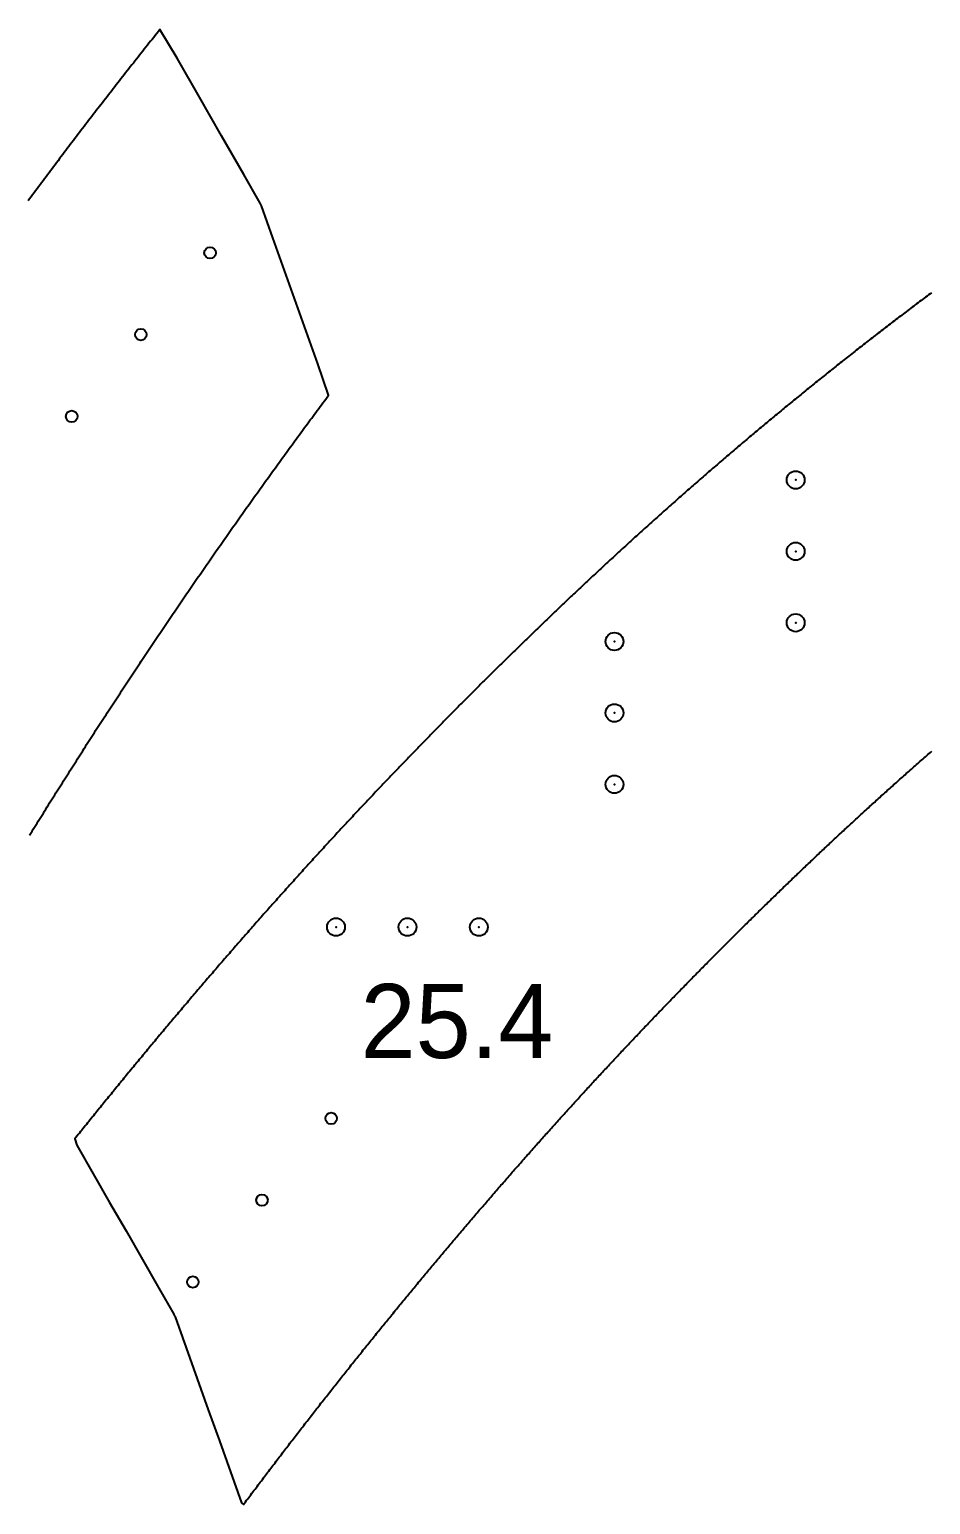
# Model space of a CAD drawing. Extents: x 44 to 491, y 65 to 774.
# Drawn here: x 142.5 to 192.9, y 75.4 to 158 of the extents above; entities that cross this region are included whole.
import ezdxf

# ---------------------------------------------------------------- set-up
doc = ezdxf.new("R2010")
doc.units = 0
doc.header["$PDMODE"] = 32
doc.header["$PDSIZE"] = 1
doc.layers.get('0').update_dxf_attribs({"linetype": 'CONTINUOUS'})
for name, color, linetype in [('ANNOTATION', 7, 'CONTINUOUS'), ('DRILLING', 3, 'CONTINUOUS'), ('ENGRAVE', 4, 'CONTINUOUS')]:
    doc.layers.add(name, color=color, linetype=linetype)
doc.styles.add('TW_CEN_MT', font='txt')

# ---------------------------------------------------------------- blocks, each defined once
blk = doc.blocks.new('*U253')
at = {"layer": 'ENGRAVE'}
blk.add_point((0, 0), dxfattribs=at)
blk = doc.blocks.new('*U254')
at = {"layer": 'ENGRAVE', "color": 0, "linetype": 'BYBLOCK'}
for p in [(0, 0), (4, 0), (8, 0)]:
    blk.add_blockref('*U253', p, dxfattribs=at)
blk = doc.blocks.new('*U255')
at = {"layer": 'ENGRAVE'}
blk.add_point((0, 0), dxfattribs=at)
blk = doc.blocks.new('*U256')
at = {"layer": 'ENGRAVE', "color": 0, "linetype": 'BYBLOCK'}
for p in [(0, 0), (4, 0), (8, 0)]:
    blk.add_blockref('*U255', p, dxfattribs=at)
blk = doc.blocks.new('*U257')
at = {"layer": 'ENGRAVE'}
blk.add_point((0, 0), dxfattribs=at)
blk = doc.blocks.new('*U258')
at = {"layer": 'ENGRAVE', "color": 0, "linetype": 'BYBLOCK'}
for p in [(0, 0), (4, 0), (8, 0)]:
    blk.add_blockref('*U257', p, dxfattribs=at)
blk = doc.blocks.new('*U306')
at = {"layer": 'ANNOTATION', "color": 7, "style": 'TW_CEN_MT'}
blk.add_text('25.4', height=4.1481, dxfattribs=at).set_placement((161.035, 100.394))

msp = doc.modelspace()

# ---------------------------------------------------------------- linework, layer by layer
for points in [[(142.499, 112.869, 0), (142.57, 112.982, 0), (142.64, 113.096, 0), (142.71, 113.209, 0), (142.781, 113.322, 0), (142.851, 113.436, 0), (142.921, 113.549, 0), (142.992, 113.662, 0), (143.062, 113.776, 0), (143.133, 113.889, 0), (143.203, 114.002, 0), (143.274, 114.115, 0), (143.345, 114.228, 0), (143.415, 114.342, 0), (143.486, 114.455, 0), (143.557, 114.568, 0), (143.628, 114.681, 0), (143.698, 114.794, 0), (143.769, 114.907, 0), (143.84, 115.02, 0), (143.911, 115.133, 0), (143.982, 115.245, 0), (144.053, 115.358, 0), (144.124, 115.471, 0), (144.196, 115.584, 0), (144.267, 115.697, 0), (144.338, 115.809, 0), (144.409, 115.922, 0), (144.481, 116.035, 0), (144.552, 116.147, 0), (144.623, 116.26, 0), (144.695, 116.373, 0), (144.766, 116.485, 0), (144.838, 116.598, 0), (144.909, 116.71, 0), (144.981, 116.823, 0), (145.053, 116.935, 0), (145.124, 117.048, 0), (145.196, 117.16, 0), (145.268, 117.272, 0), (145.34, 117.385, 0), (145.411, 117.497, 0), (145.483, 117.609, 0), (145.555, 117.722, 0), (145.627, 117.834, 0), (145.699, 117.946, 0), (145.771, 118.058, 0), (145.843, 118.17, 0), (145.915, 118.282, 0), (145.988, 118.394, 0), (146.06, 118.506, 0), (146.132, 118.618, 0), (146.204, 118.73, 0), (146.277, 118.842, 0), (146.349, 118.954, 0), (146.422, 119.066, 0), (146.494, 119.178, 0), (146.567, 119.29, 0), (146.639, 119.402, 0), (146.712, 119.514, 0), (146.784, 119.625, 0), (146.857, 119.737, 0), (146.93, 119.849, 0), (147.002, 119.96, 0), (147.075, 120.072, 0), (147.148, 120.184, 0), (147.221, 120.295, 0), (147.294, 120.407, 0), (147.367, 120.518, 0), (147.44, 120.63, 0), (147.513, 120.741, 0), (147.586, 120.853, 0), (147.659, 120.964, 0), (147.732, 121.075, 0), (147.806, 121.187, 0), (147.879, 121.298, 0), (147.952, 121.409, 0), (148.025, 121.52, 0), (148.099, 121.632, 0), (148.172, 121.743, 0), (148.246, 121.854, 0), (148.319, 121.965, 0), (148.393, 122.076, 0), (148.466, 122.187, 0), (148.54, 122.298, 0), (148.614, 122.409, 0), (148.687, 122.52, 0), (148.761, 122.631, 0), (148.835, 122.742, 0), (148.909, 122.853, 0), (148.983, 122.964, 0), (149.056, 123.075, 0), (149.13, 123.185, 0), (149.204, 123.296, 0), (149.278, 123.407, 0), (149.353, 123.517, 0), (149.427, 123.628, 0), (149.501, 123.739, 0), (149.575, 123.849, 0), (149.649, 123.96, 0), (149.724, 124.07, 0), (149.798, 124.181, 0), (149.872, 124.291, 0), (149.947, 124.402, 0), (150.021, 124.512, 0), (150.096, 124.623, 0), (150.17, 124.733, 0), (150.245, 124.843, 0), (150.319, 124.954, 0), (150.394, 125.064, 0), (150.469, 125.174, 0), (150.543, 125.284, 0), (150.618, 125.395, 0), (150.693, 125.505, 0), (150.768, 125.615, 0), (150.843, 125.725, 0), (150.918, 125.835, 0), (150.993, 125.945, 0), (151.068, 126.055, 0), (151.143, 126.165, 0), (151.218, 126.275, 0), (151.293, 126.385, 0), (151.368, 126.495, 0), (151.443, 126.604, 0), (151.519, 126.714, 0), (151.594, 126.824, 0), (151.669, 126.934, 0), (151.745, 127.043, 0), (151.82, 127.153, 0), (151.896, 127.263, 0), (151.971, 127.372, 0), (152.047, 127.482, 0), (152.122, 127.591, 0), (152.198, 127.701, 0), (152.274, 127.81, 0), (152.35, 127.92, 0), (152.425, 128.029, 0), (152.501, 128.139, 0), (152.577, 128.248, 0), (152.653, 128.357, 0), (152.729, 128.466, 0), (152.805, 128.576, 0), (152.881, 128.685, 0), (152.957, 128.794, 0), (153.033, 128.903, 0), (153.109, 129.012, 0), (153.185, 129.121, 0), (153.261, 129.231, 0), (153.338, 129.34, 0), (153.414, 129.449, 0), (153.49, 129.557, 0), (153.567, 129.666, 0), (153.643, 129.775, 0), (153.719, 129.884, 0), (153.796, 129.993, 0), (153.872, 130.102, 0), (153.949, 130.21, 0), (154.026, 130.319, 0), (154.102, 130.428, 0), (154.179, 130.536, 0), (154.256, 130.645, 0), (154.333, 130.754, 0), (154.409, 130.862, 0), (154.486, 130.971, 0), (154.563, 131.079, 0), (154.64, 131.187, 0), (154.717, 131.296, 0), (154.794, 131.404, 0), (154.871, 131.512, 0), (154.948, 131.621, 0), (155.025, 131.729, 0), (155.102, 131.837, 0), (155.18, 131.945, 0), (155.257, 132.053, 0), (155.334, 132.162, 0), (155.411, 132.27, 0), (155.489, 132.378, 0), (155.566, 132.486, 0), (155.644, 132.594, 0), (155.721, 132.701, 0), (155.799, 132.809, 0), (155.876, 132.917, 0), (155.954, 133.025, 0), (156.031, 133.133, 0), (156.109, 133.24, 0), (156.187, 133.348, 0), (156.265, 133.456, 0), (156.342, 133.563, 0), (156.42, 133.671, 0), (156.498, 133.778, 0), (156.576, 133.886, 0), (156.654, 133.993, 0), (156.732, 134.101, 0), (156.81, 134.208, 0), (156.888, 134.316, 0), (156.966, 134.423, 0), (157.044, 134.53, 0), (157.122, 134.637, 0), (157.201, 134.744, 0), (157.279, 134.852, 0), (157.357, 134.959, 0), (157.436, 135.066, 0), (157.514, 135.173, 0), (157.592, 135.28, 0), (157.671, 135.387, 0), (157.749, 135.494, 0), (157.828, 135.6, 0), (157.906, 135.707, 0), (157.985, 135.814, 0), (158.064, 135.921, 0), (158.142, 136.027, 0), (158.221, 136.134, 0), (158.3, 136.241, 0), (158.379, 136.347, 0), (158.457, 136.454, 0), (158.536, 136.56, 0), (158.615, 136.667, 0), (158.694, 136.773, 0), (158.773, 136.88, 0), (158.852, 136.986, 0), (158.931, 137.092, 0), (159.011, 137.199, 0), (159.09, 137.305, 0), (159.169, 137.411, 0), (159.248, 137.517, 0), (158.652, 139.273, 0), (157.811, 141.625, 0), (156.971, 143.978, 0), (156.13, 146.33, 0), (155.485, 148.133, 0), (155.469, 148.169, 0), (155.452, 148.205, 0), (155.436, 148.241, 0), (155.419, 148.276, 0), (154.495, 149.889, 0), (153.252, 152.056, 0), (152.009, 154.223, 0), (150.767, 156.39, 0), (149.804, 158.004, 0), (149.716, 157.894, 0), (149.628, 157.784, 0), (149.54, 157.674, 0), (149.453, 157.563, 0), (149.365, 157.453, 0), (149.277, 157.343, 0), (149.19, 157.232, 0), (149.102, 157.122, 0), (149.015, 157.012, 0), (148.927, 156.901, 0), (148.84, 156.791, 0), (148.752, 156.68, 0), (148.665, 156.57, 0), (148.578, 156.459, 0), (148.49, 156.348, 0), (148.403, 156.238, 0), (148.316, 156.127, 0), (148.229, 156.016, 0), (148.142, 155.905, 0), (148.055, 155.795, 0), (147.968, 155.684, 0), (147.881, 155.573, 0), (147.794, 155.462, 0), (147.707, 155.351, 0), (147.62, 155.24, 0), (147.534, 155.129, 0), (147.447, 155.018, 0), (147.36, 154.907, 0), (147.274, 154.795, 0), (147.187, 154.684, 0), (147.101, 154.573, 0), (147.014, 154.462, 0), (146.928, 154.35, 0), (146.842, 154.239, 0), (146.755, 154.128, 0), (146.669, 154.016, 0), (146.583, 153.905, 0), (146.497, 153.793, 0), (146.411, 153.682, 0), (146.324, 153.57, 0), (146.238, 153.459, 0), (146.152, 153.347, 0), (146.067, 153.235, 0), (145.981, 153.124, 0), (145.895, 153.012, 0), (145.809, 152.9, 0), (145.723, 152.788, 0), (145.638, 152.676, 0), (145.552, 152.565, 0), (145.466, 152.453, 0), (145.381, 152.341, 0), (145.295, 152.229, 0), (145.21, 152.117, 0), (145.124, 152.005, 0), (145.039, 151.893, 0), (144.954, 151.78, 0), (144.869, 151.668, 0), (144.783, 151.556, 0), (144.698, 151.444, 0), (144.613, 151.331, 0), (144.528, 151.219, 0), (144.443, 151.107, 0), (144.358, 150.994, 0), (144.273, 150.882, 0), (144.188, 150.77, 0), (144.103, 150.657, 0), (144.019, 150.544, 0), (143.934, 150.432, 0), (143.849, 150.319, 0), (143.764, 150.207, 0), (143.68, 150.094, 0), (143.595, 149.981, 0), (143.511, 149.869, 0), (143.426, 149.756, 0), (143.342, 149.643, 0), (143.258, 149.53, 0), (143.173, 149.417, 0), (143.089, 149.304, 0), (143.005, 149.191, 0), (142.921, 149.078, 0), (142.837, 148.965, 0), (142.753, 148.852, 0), (142.668, 148.739, 0), (142.585, 148.626, 0), (142.501, 148.513, 0), (142.417, 148.4, 0)], [(193.008, 143.26, 0), (192.925, 143.198, 0), (192.842, 143.136, 0), (192.758, 143.074, 0), (192.675, 143.011, 0), (192.591, 142.949, 0), (192.508, 142.887, 0), (192.425, 142.824, 0), (192.342, 142.762, 0), (192.259, 142.699, 0), (192.175, 142.637, 0), (192.092, 142.574, 0), (192.009, 142.512, 0), (191.926, 142.449, 0), (191.843, 142.386, 0), (191.76, 142.323, 0), (191.677, 142.261, 0), (191.594, 142.198, 0), (191.512, 142.135, 0), (191.429, 142.072, 0), (191.346, 142.009, 0), (191.263, 141.946, 0), (191.18, 141.883, 0), (191.098, 141.82, 0), (191.015, 141.757, 0), (190.932, 141.694, 0), (190.85, 141.63, 0), (190.767, 141.567, 0), (190.684, 141.504, 0), (190.602, 141.441, 0), (190.519, 141.377, 0), (190.437, 141.314, 0), (190.354, 141.25, 0), (190.272, 141.187, 0), (190.19, 141.123, 0), (190.107, 141.06, 0), (190.025, 140.996, 0), (189.943, 140.932, 0), (189.86, 140.869, 0), (189.778, 140.805, 0), (189.696, 140.741, 0), (189.614, 140.677, 0), (189.532, 140.613, 0), (189.45, 140.55, 0), (189.368, 140.486, 0), (189.286, 140.422, 0), (189.204, 140.358, 0), (189.122, 140.294, 0), (189.04, 140.229, 0), (188.958, 140.165, 0), (188.876, 140.101, 0), (188.794, 140.037, 0), (188.712, 139.973, 0), (188.63, 139.908, 0), (188.549, 139.844, 0), (188.467, 139.78, 0), (188.385, 139.715, 0), (188.303, 139.651, 0), (188.222, 139.586, 0), (188.14, 139.522, 0), (188.059, 139.457, 0), (187.977, 139.393, 0), (187.895, 139.328, 0), (187.814, 139.263, 0), (187.733, 139.199, 0), (187.651, 139.134, 0), (187.57, 139.069, 0), (187.488, 139.004, 0), (187.407, 138.939, 0), (187.326, 138.874, 0), (187.244, 138.81, 0), (187.163, 138.745, 0), (187.082, 138.68, 0), (187.001, 138.614, 0), (186.92, 138.549, 0), (186.838, 138.484, 0), (186.757, 138.419, 0), (186.676, 138.354, 0), (186.595, 138.289, 0), (186.514, 138.223, 0), (186.433, 138.158, 0), (186.352, 138.093, 0), (186.271, 138.027, 0), (186.191, 137.962, 0), (186.11, 137.896, 0), (186.029, 137.831, 0), (185.948, 137.765, 0), (185.867, 137.7, 0), (185.787, 137.634, 0), (185.706, 137.568, 0), (185.625, 137.503, 0), (185.545, 137.437, 0), (185.464, 137.371, 0), (185.384, 137.305, 0), (185.303, 137.239, 0), (185.223, 137.173, 0), (185.142, 137.107, 0), (185.062, 137.041, 0), (184.981, 136.975, 0), (184.901, 136.909, 0), (184.82, 136.843, 0), (184.74, 136.777, 0), (184.66, 136.711, 0), (184.58, 136.645, 0), (184.499, 136.579, 0), (184.419, 136.512, 0), (184.339, 136.446, 0), (184.259, 136.38, 0), (184.179, 136.313, 0), (184.099, 136.247, 0), (184.019, 136.18, 0), (183.939, 136.114, 0), (183.859, 136.047, 0), (183.779, 135.981, 0), (183.699, 135.914, 0), (183.619, 135.847, 0), (183.539, 135.781, 0), (183.459, 135.714, 0), (183.379, 135.647, 0), (183.3, 135.581, 0), (183.22, 135.514, 0), (183.14, 135.447, 0), (183.061, 135.38, 0), (182.981, 135.313, 0), (182.901, 135.246, 0), (182.822, 135.179, 0), (182.742, 135.112, 0), (182.663, 135.045, 0), (182.583, 134.978, 0), (182.504, 134.911, 0), (182.424, 134.843, 0), (182.345, 134.776, 0), (182.266, 134.709, 0), (182.186, 134.641, 0), (182.107, 134.574, 0), (182.028, 134.507, 0), (181.948, 134.439, 0), (181.869, 134.372, 0), (181.79, 134.304, 0), (181.711, 134.237, 0), (181.632, 134.169, 0), (181.553, 134.102, 0), (181.474, 134.034, 0), (181.395, 133.966, 0), (181.316, 133.899, 0), (181.237, 133.831, 0), (181.158, 133.763, 0), (181.079, 133.695, 0), (181, 133.627, 0), (180.921, 133.56, 0), (180.842, 133.492, 0), (180.764, 133.424, 0), (180.685, 133.356, 0), (180.606, 133.288, 0), (180.528, 133.22, 0), (180.449, 133.151, 0), (180.37, 133.083, 0), (180.292, 133.015, 0), (180.213, 132.947, 0), (180.135, 132.879, 0), (180.056, 132.81, 0), (179.978, 132.742, 0), (179.899, 132.674, 0), (179.821, 132.605, 0), (179.742, 132.537, 0), (179.664, 132.468, 0), (179.586, 132.4, 0), (179.508, 132.331, 0), (179.429, 132.263, 0), (179.351, 132.194, 0), (179.273, 132.126, 0), (179.195, 132.057, 0), (179.117, 131.988, 0), (179.039, 131.919, 0), (178.961, 131.851, 0), (178.883, 131.782, 0), (178.805, 131.713, 0), (178.727, 131.644, 0), (178.649, 131.575, 0), (178.571, 131.506, 0), (178.493, 131.437, 0), (178.415, 131.368, 0), (178.337, 131.299, 0), (178.26, 131.23, 0), (178.182, 131.161, 0), (178.104, 131.092, 0), (178.026, 131.022, 0), (177.949, 130.953, 0), (177.871, 130.884, 0), (177.794, 130.815, 0), (177.716, 130.745, 0), (177.639, 130.676, 0), (177.561, 130.607, 0), (177.484, 130.537, 0), (177.406, 130.468, 0), (177.329, 130.398, 0), (177.251, 130.329, 0), (177.174, 130.259, 0), (177.097, 130.189, 0), (177.02, 130.12, 0), (176.942, 130.05, 0), (176.865, 129.98, 0), (176.788, 129.91, 0), (176.711, 129.841, 0), (176.634, 129.771, 0), (176.557, 129.701, 0), (176.48, 129.631, 0), (176.403, 129.561, 0), (176.326, 129.491, 0), (176.249, 129.421, 0), (176.172, 129.351, 0), (176.095, 129.281, 0), (176.018, 129.211, 0), (175.941, 129.141, 0), (175.864, 129.071, 0), (175.788, 129.001, 0), (175.711, 128.93, 0), (175.634, 128.86, 0), (175.557, 128.79, 0), (175.481, 128.719, 0), (175.404, 128.649, 0), (175.328, 128.579, 0), (175.251, 128.508, 0), (175.175, 128.438, 0), (175.098, 128.367, 0), (175.022, 128.297, 0), (174.945, 128.226, 0), (174.869, 128.156, 0), (174.792, 128.085, 0), (174.716, 128.014, 0), (174.64, 127.944, 0), (174.563, 127.873, 0), (174.487, 127.802, 0), (174.411, 127.731, 0), (174.335, 127.66, 0), (174.259, 127.59, 0), (174.183, 127.519, 0), (174.106, 127.448, 0), (174.03, 127.377, 0), (173.954, 127.306, 0), (173.878, 127.235, 0), (173.802, 127.164, 0), (173.726, 127.093, 0), (173.65, 127.022, 0), (173.575, 126.95, 0), (173.499, 126.879, 0), (173.423, 126.808, 0), (173.347, 126.737, 0), (173.271, 126.666, 0), (173.196, 126.594, 0), (173.12, 126.523, 0), (173.044, 126.452, 0), (172.968, 126.38, 0), (172.893, 126.309, 0), (172.817, 126.237, 0), (172.742, 126.166, 0), (172.666, 126.094, 0), (172.591, 126.023, 0), (172.515, 125.951, 0), (172.44, 125.88, 0), (172.364, 125.808, 0), (172.289, 125.736, 0), (172.213, 125.665, 0), (172.138, 125.593, 0), (172.063, 125.521, 0), (171.988, 125.449, 0), (171.912, 125.378, 0), (171.837, 125.306, 0), (171.762, 125.234, 0), (171.687, 125.162, 0), (171.612, 125.09, 0), (171.536, 125.018, 0), (171.461, 124.946, 0), (171.386, 124.874, 0), (171.311, 124.802, 0), (171.236, 124.73, 0), (171.161, 124.658, 0), (171.086, 124.586, 0), (171.011, 124.513, 0), (170.937, 124.441, 0), (170.862, 124.369, 0), (170.787, 124.297, 0), (170.712, 124.224, 0), (170.637, 124.152, 0), (170.563, 124.08, 0), (170.488, 124.007, 0), (170.413, 123.935, 0), (170.339, 123.863, 0), (170.264, 123.79, 0), (170.189, 123.718, 0), (170.115, 123.645, 0), (170.04, 123.572, 0), (169.966, 123.5, 0), (169.891, 123.427, 0), (169.817, 123.355, 0), (169.742, 123.282, 0), (169.668, 123.209, 0), (169.593, 123.137, 0), (169.519, 123.064, 0), (169.445, 122.991, 0), (169.37, 122.918, 0), (169.296, 122.845, 0), (169.222, 122.773, 0), (169.148, 122.7, 0), (169.074, 122.627, 0), (168.999, 122.554, 0), (168.925, 122.481, 0), (168.851, 122.408, 0), (168.777, 122.335, 0), (168.703, 122.262, 0), (168.629, 122.189, 0), (168.555, 122.116, 0), (168.481, 122.042, 0), (168.407, 121.969, 0), (168.333, 121.896, 0), (168.259, 121.823, 0), (168.185, 121.75, 0), (168.111, 121.676, 0), (168.038, 121.603, 0), (167.964, 121.53, 0), (167.89, 121.456, 0), (167.816, 121.383, 0), (167.743, 121.31, 0), (167.669, 121.236, 0), (167.595, 121.163, 0), (167.522, 121.089, 0), (167.448, 121.016, 0), (167.374, 120.942, 0), (167.301, 120.869, 0), (167.227, 120.795, 0), (167.154, 120.722, 0), (167.08, 120.648, 0), (167.007, 120.574, 0), (166.933, 120.501, 0), (166.86, 120.427, 0), (166.787, 120.353, 0), (166.713, 120.279, 0), (166.64, 120.205, 0), (166.567, 120.132, 0), (166.493, 120.058, 0), (166.42, 119.984, 0), (166.347, 119.91, 0), (166.274, 119.836, 0), (166.201, 119.762, 0), (166.128, 119.688, 0), (166.054, 119.614, 0), (165.981, 119.54, 0), (165.908, 119.466, 0), (165.835, 119.392, 0), (165.762, 119.318, 0), (165.689, 119.244, 0), (165.616, 119.17, 0), (165.543, 119.095, 0), (165.471, 119.021, 0), (165.398, 118.947, 0), (165.325, 118.873, 0), (165.252, 118.798, 0), (165.179, 118.724, 0), (165.107, 118.65, 0), (165.034, 118.575, 0), (164.961, 118.501, 0), (164.888, 118.426, 0), (164.816, 118.352, 0), (164.743, 118.277, 0), (164.671, 118.203, 0), (164.598, 118.128, 0), (164.526, 118.054, 0), (164.453, 117.979, 0), (164.381, 117.905, 0), (164.308, 117.83, 0), (164.236, 117.755, 0), (164.163, 117.681, 0), (164.091, 117.606, 0), (164.019, 117.531, 0), (163.946, 117.456, 0), (163.874, 117.382, 0), (163.802, 117.307, 0), (163.729, 117.232, 0), (163.657, 117.157, 0), (163.585, 117.082, 0), (163.513, 117.007, 0), (163.441, 116.932, 0), (163.369, 116.857, 0), (163.297, 116.782, 0), (163.225, 116.707, 0), (163.153, 116.632, 0), (163.081, 116.557, 0), (163.009, 116.482, 0), (162.937, 116.407, 0), (162.865, 116.332, 0), (162.793, 116.256, 0), (162.721, 116.181, 0), (162.649, 116.106, 0), (162.578, 116.031, 0), (162.506, 115.955, 0), (162.434, 115.88, 0), (162.362, 115.805, 0), (162.291, 115.729, 0), (162.219, 115.654, 0), (162.147, 115.578, 0), (162.076, 115.503, 0), (162.004, 115.427, 0), (161.933, 115.352, 0), (161.861, 115.276, 0), (161.79, 115.201, 0), (161.718, 115.125, 0), (161.647, 115.049, 0), (161.575, 114.974, 0), (161.504, 114.898, 0), (161.433, 114.822, 0), (161.361, 114.747, 0), (161.29, 114.671, 0), (161.219, 114.595, 0), (161.148, 114.519, 0), (161.076, 114.444, 0), (161.005, 114.368, 0), (160.934, 114.292, 0), (160.863, 114.216, 0), (160.792, 114.14, 0), (160.721, 114.064, 0), (160.65, 113.988, 0), (160.579, 113.912, 0), (160.508, 113.836, 0), (160.437, 113.76, 0), (160.366, 113.684, 0), (160.295, 113.608, 0), (160.224, 113.531, 0), (160.153, 113.455, 0), (160.083, 113.379, 0), (160.012, 113.303, 0), (159.941, 113.227, 0), (159.87, 113.15, 0), (159.8, 113.074, 0), (159.729, 112.998, 0), (159.658, 112.921, 0), (159.588, 112.845, 0), (159.517, 112.768, 0), (159.447, 112.692, 0), (159.376, 112.615, 0), (159.306, 112.539, 0), (159.235, 112.462, 0), (159.165, 112.386, 0), (159.095, 112.309, 0), (159.024, 112.233, 0), (158.954, 112.156, 0), (158.884, 112.079, 0), (158.813, 112.003, 0), (158.743, 111.926, 0), (158.673, 111.849, 0), (158.603, 111.772, 0), (158.532, 111.696, 0), (158.462, 111.619, 0), (158.392, 111.542, 0), (158.322, 111.465, 0), (158.252, 111.388, 0), (158.182, 111.311, 0), (158.112, 111.234, 0), (158.042, 111.157, 0), (157.972, 111.08, 0), (157.902, 111.003, 0), (157.832, 110.926, 0), (157.763, 110.849, 0), (157.693, 110.772, 0), (157.623, 110.695, 0), (157.553, 110.618, 0), (157.483, 110.541, 0), (157.414, 110.463, 0), (157.344, 110.386, 0), (157.274, 110.309, 0), (157.205, 110.232, 0), (157.135, 110.154, 0), (157.066, 110.077, 0), (156.996, 110, 0), (156.927, 109.922, 0), (156.857, 109.845, 0), (156.788, 109.767, 0), (156.718, 109.69, 0), (156.649, 109.612, 0), (156.58, 109.535, 0), (156.51, 109.457, 0), (156.441, 109.38, 0), (156.372, 109.302, 0), (156.302, 109.225, 0), (156.233, 109.147, 0), (156.164, 109.069, 0), (156.095, 108.992, 0), (156.026, 108.914, 0), (155.957, 108.836, 0), (155.887, 108.758, 0), (155.818, 108.681, 0), (155.749, 108.603, 0), (155.68, 108.525, 0), (155.611, 108.447, 0), (155.542, 108.369, 0), (155.474, 108.291, 0), (155.405, 108.213, 0), (155.336, 108.135, 0), (155.267, 108.057, 0), (155.198, 107.979, 0), (155.129, 107.901, 0), (155.061, 107.823, 0), (154.992, 107.745, 0), (154.923, 107.667, 0), (154.855, 107.589, 0), (154.786, 107.511, 0), (154.717, 107.433, 0), (154.649, 107.354, 0), (154.58, 107.276, 0), (154.512, 107.198, 0), (154.443, 107.12, 0), (154.375, 107.041, 0), (154.306, 106.963, 0), (154.238, 106.885, 0), (154.169, 106.806, 0), (154.101, 106.728, 0), (154.033, 106.65, 0), (153.964, 106.571, 0), (153.896, 106.493, 0), (153.828, 106.414, 0), (153.759, 106.336, 0), (153.691, 106.257, 0), (153.623, 106.179, 0), (153.555, 106.1, 0), (153.487, 106.021, 0), (153.419, 105.943, 0), (153.35, 105.864, 0), (153.282, 105.786, 0), (153.214, 105.707, 0), (153.146, 105.628, 0), (153.078, 105.549, 0), (153.01, 105.471, 0), (152.943, 105.392, 0), (152.875, 105.313, 0), (152.807, 105.234, 0), (152.739, 105.155, 0), (152.671, 105.077, 0), (152.603, 104.998, 0), (152.535, 104.919, 0), (152.468, 104.84, 0), (152.4, 104.761, 0), (152.332, 104.682, 0), (152.265, 104.603, 0), (152.197, 104.524, 0), (152.129, 104.445, 0), (152.062, 104.366, 0), (151.994, 104.287, 0), (151.927, 104.207, 0), (151.859, 104.128, 0), (151.792, 104.049, 0), (151.724, 103.97, 0), (151.657, 103.891, 0), (151.589, 103.812, 0), (151.522, 103.732, 0), (151.455, 103.653, 0), (151.387, 103.574, 0), (151.32, 103.494, 0), (151.253, 103.415, 0), (151.185, 103.336, 0), (151.118, 103.256, 0), (151.051, 103.177, 0), (150.984, 103.098, 0), (150.917, 103.018, 0), (150.849, 102.939, 0), (150.782, 102.859, 0), (150.715, 102.78, 0), (150.648, 102.7, 0), (150.581, 102.621, 0), (150.514, 102.541, 0), (150.447, 102.462, 0), (150.38, 102.382, 0), (150.313, 102.302, 0), (150.246, 102.223, 0), (150.179, 102.143, 0), (150.112, 102.063, 0), (150.046, 101.984, 0), (149.979, 101.904, 0), (149.912, 101.824, 0), (149.845, 101.744, 0), (149.778, 101.665, 0), (149.712, 101.585, 0), (149.645, 101.505, 0), (149.578, 101.425, 0), (149.512, 101.345, 0), (149.445, 101.265, 0), (149.378, 101.185, 0), (149.312, 101.105, 0), (149.245, 101.026, 0), (149.179, 100.946, 0), (149.112, 100.866, 0), (149.046, 100.786, 0), (148.979, 100.706, 0), (148.913, 100.625, 0), (148.847, 100.545, 0), (148.78, 100.465, 0), (148.714, 100.385, 0), (148.648, 100.305, 0), (148.581, 100.225, 0), (148.515, 100.145, 0), (148.449, 100.064, 0), (148.382, 99.9843, 0), (148.316, 99.904, 0), (148.25, 99.8238, 0), (148.184, 99.7435, 0), (148.118, 99.6632, 0), (148.052, 99.5828, 0), (147.986, 99.5025, 0), (147.92, 99.4221, 0), (147.854, 99.3417, 0), (147.787, 99.2613, 0), (147.722, 99.1809, 0), (147.656, 99.1005, 0), (147.59, 99.02, 0), (147.524, 98.9395, 0), (147.458, 98.859, 0), (147.392, 98.7785, 0), (147.326, 98.6979, 0), (147.26, 98.6174, 0), (147.195, 98.5368, 0), (147.129, 98.4562, 0), (147.063, 98.3755, 0), (146.997, 98.2949, 0), (146.932, 98.2142, 0), (146.866, 98.1335, 0), (146.8, 98.0528, 0), (146.735, 97.9721, 0), (146.669, 97.8913, 0), (146.604, 97.8106, 0), (146.538, 97.7298, 0), (146.473, 97.6489, 0), (146.407, 97.5681, 0), (146.342, 97.4873, 0), (146.276, 97.4064, 0), (146.211, 97.3255, 0), (146.145, 97.2446, 0), (146.08, 97.1636, 0), (146.015, 97.0827, 0), (145.949, 97.0017, 0), (145.884, 96.9207, 0), (145.819, 96.8397, 0), (145.754, 96.7587, 0), (145.688, 96.6776, 0), (145.623, 96.5965, 0), (145.558, 96.5154, 0), (145.493, 96.4343, 0), (145.428, 96.3532, 0), (145.363, 96.272, 0), (145.298, 96.1908, 0), (145.233, 96.1096, 0), (145.168, 96.0284, 0), (145.103, 95.9472, 0), (145.038, 95.8659, 0), (145.153, 95.5066, 0), (146.07, 93.9068, 0), (146.988, 92.307, 0), (147.905, 90.7072, 0), (148.823, 89.1075, 0), (149.741, 87.5077, 0), (150.575, 86.0519, 0), (150.588, 86.0255, 0), (150.6, 85.999, 0), (150.612, 85.9726, 0), (150.624, 85.9462, 0), (150.636, 85.9197, 0), (150.648, 85.8933, 0)], [(150.648, 85.8933, 0), (151.269, 84.1566, 0), (151.89, 82.4199, 0), (152.51, 80.6832, 0), (153.131, 78.9465, 0), (153.751, 77.2098, 0), (154.372, 75.4731, 0), (154.482, 75.3853, 0), (154.54, 75.4636, 0), (154.599, 75.5419, 0), (154.658, 75.6202, 0), (154.716, 75.6985, 0), (154.775, 75.7767, 0), (154.834, 75.8549, 0), (154.892, 75.9331, 0), (154.951, 76.0113, 0), (155.01, 76.0895, 0), (155.069, 76.1676, 0), (155.127, 76.2458, 0), (155.186, 76.3239, 0), (155.245, 76.4019, 0), (155.304, 76.48, 0), (155.363, 76.5581, 0), (155.422, 76.6361, 0), (155.481, 76.7141, 0), (155.54, 76.7921, 0), (155.599, 76.87, 0), (155.658, 76.948, 0), (155.717, 77.0259, 0), (155.776, 77.1038, 0), (155.835, 77.1817, 0), (155.894, 77.2596, 0), (155.953, 77.3374, 0), (156.012, 77.4153, 0), (156.071, 77.4931, 0), (156.131, 77.5709, 0), (156.19, 77.6487, 0), (156.249, 77.7264, 0), (156.308, 77.8041, 0), (156.368, 77.8819, 0), (156.427, 77.9596, 0), (156.486, 78.0372, 0), (156.546, 78.1149, 0), (156.605, 78.1925, 0), (156.664, 78.2702, 0), (156.724, 78.3478, 0), (156.783, 78.4253, 0), (156.843, 78.5029, 0), (156.902, 78.5805, 0), (156.962, 78.658, 0), (157.021, 78.7355, 0), (157.081, 78.813, 0), (157.141, 78.8904, 0), (157.2, 78.9679, 0), (157.26, 79.0453, 0), (157.32, 79.1228, 0), (157.379, 79.2001, 0), (157.439, 79.2775, 0), (157.499, 79.3549, 0), (157.559, 79.4322, 0), (157.618, 79.5096, 0), (157.678, 79.5869, 0), (157.738, 79.6641, 0), (157.798, 79.7414, 0), (157.858, 79.8187, 0), (157.918, 79.8959, 0), (157.978, 79.9731, 0), (158.038, 80.0503, 0), (158.098, 80.1275, 0), (158.158, 80.2047, 0), (158.218, 80.2818, 0), (158.278, 80.3589, 0), (158.338, 80.436, 0), (158.398, 80.5131, 0), (158.458, 80.5902, 0), (158.518, 80.6673, 0), (158.578, 80.7443, 0), (158.639, 80.8213, 0), (158.699, 80.8983, 0), (158.759, 80.9753, 0), (158.82, 81.0523, 0), (158.88, 81.1292, 0), (158.94, 81.2062, 0), (159.001, 81.2831, 0), (159.061, 81.36, 0), (159.121, 81.4369, 0), (159.182, 81.5137, 0), (159.242, 81.5906, 0), (159.303, 81.6674, 0), (159.363, 81.7442, 0), (159.424, 81.821, 0), (159.484, 81.8978, 0), (159.545, 81.9745, 0), (159.606, 82.0513, 0), (159.666, 82.128, 0), (159.727, 82.2047, 0), (159.788, 82.2814, 0), (159.848, 82.3581, 0), (159.909, 82.4347, 0), (159.97, 82.5114, 0), (160.031, 82.588, 0), (160.092, 82.6646, 0), (160.152, 82.7412, 0), (160.213, 82.8177, 0), (160.274, 82.8943, 0), (160.335, 82.9708, 0), (160.396, 83.0473, 0), (160.457, 83.1238, 0), (160.518, 83.2003, 0), (160.579, 83.2768, 0), (160.64, 83.3532, 0), (160.701, 83.4296, 0), (160.762, 83.506, 0), (160.823, 83.5824, 0), (160.885, 83.6588, 0), (160.946, 83.7351, 0), (161.007, 83.8115, 0), (161.068, 83.8878, 0), (161.129, 83.9641, 0), (161.191, 84.0403, 0), (161.252, 84.1166, 0), (161.313, 84.1928, 0), (161.375, 84.269, 0), (161.436, 84.3453, 0), (161.497, 84.4214, 0), (161.559, 84.4976, 0), (161.62, 84.5737, 0), (161.682, 84.6499, 0), (161.743, 84.726, 0), (161.805, 84.8021, 0), (161.866, 84.8781, 0), (161.928, 84.9542, 0), (161.989, 85.0302, 0), (162.051, 85.1062, 0), (162.113, 85.1822, 0), (162.174, 85.2582, 0), (162.236, 85.3342, 0), (162.298, 85.4101, 0), (162.359, 85.486, 0), (162.421, 85.5619, 0), (162.483, 85.6378, 0), (162.545, 85.7137, 0), (162.606, 85.7895, 0), (162.668, 85.8653, 0), (162.73, 85.9411, 0), (162.792, 86.0169, 0), (162.854, 86.0927, 0), (162.916, 86.1684, 0), (162.978, 86.2442, 0), (163.04, 86.3199, 0), (163.102, 86.3956, 0), (163.164, 86.4712, 0), (163.226, 86.5469, 0), (163.288, 86.6225, 0), (163.35, 86.6981, 0), (163.412, 86.7737, 0), (163.474, 86.8493, 0), (163.536, 86.9248, 0), (163.599, 87.0004, 0), (163.661, 87.0759, 0), (163.723, 87.1514, 0), (163.785, 87.2269, 0), (163.848, 87.3023, 0), (163.91, 87.3777, 0), (163.972, 87.4532, 0), (164.035, 87.5286, 0), (164.097, 87.6039, 0), (164.159, 87.6793, 0), (164.222, 87.7546, 0), (164.284, 87.8299, 0), (164.347, 87.9052, 0), (164.409, 87.9805, 0), (164.472, 88.0558, 0), (164.534, 88.131, 0), (164.597, 88.2062, 0), (164.659, 88.2814, 0), (164.722, 88.3566, 0), (164.785, 88.4317, 0), (164.847, 88.5069, 0), (164.91, 88.582, 0), (164.973, 88.6571, 0), (165.035, 88.7321, 0), (165.098, 88.8072, 0), (165.161, 88.8822, 0), (165.224, 88.9572, 0), (165.286, 89.0322, 0), (165.349, 89.1072, 0), (165.412, 89.1821, 0), (165.475, 89.2571, 0), (165.538, 89.332, 0), (165.601, 89.4069, 0), (165.664, 89.4817, 0), (165.727, 89.5566, 0), (165.79, 89.6314, 0), (165.853, 89.7062, 0), (165.916, 89.781, 0), (165.979, 89.8557, 0), (166.042, 89.9305, 0), (166.105, 90.0052, 0), (166.168, 90.0799, 0), (166.231, 90.1545, 0), (166.294, 90.2292, 0), (166.357, 90.3038, 0), (166.42, 90.3783, 0), (166.484, 90.4529, 0), (166.547, 90.5274, 0), (166.61, 90.6019, 0), (166.673, 90.6763, 0), (166.736, 90.7508, 0), (166.8, 90.8252, 0), (166.863, 90.8995, 0), (166.926, 90.9739, 0), (166.99, 91.0482, 0), (167.053, 91.1224, 0), (167.116, 91.1967, 0), (167.18, 91.2709, 0), (167.243, 91.3451, 0), (167.306, 91.4193, 0), (167.37, 91.4934, 0), (167.433, 91.5675, 0), (167.497, 91.6416, 0), (167.56, 91.7156, 0), (167.623, 91.7896, 0), (167.687, 91.8636, 0), (167.75, 91.9376, 0), (167.814, 92.0115, 0), (167.877, 92.0854, 0), (167.941, 92.1593, 0), (168.005, 92.2331, 0), (168.068, 92.3069, 0), (168.132, 92.3807, 0), (168.195, 92.4544, 0), (168.259, 92.5282, 0), (168.323, 92.6018, 0), (168.386, 92.6755, 0), (168.45, 92.7491, 0), (168.514, 92.8227, 0), (168.577, 92.8963, 0), (168.641, 92.9698, 0), (168.705, 93.0433, 0), (168.769, 93.1168, 0), (168.833, 93.1903, 0), (168.896, 93.2637, 0), (168.96, 93.3371, 0), (169.024, 93.4104, 0), (169.088, 93.4837, 0), (169.152, 93.557, 0), (169.216, 93.6303, 0), (169.279, 93.7035, 0), (169.343, 93.7767, 0), (169.407, 93.8499, 0), (169.471, 93.923, 0), (169.535, 93.9961, 0), (169.599, 94.0692, 0), (169.663, 94.1423, 0), (169.727, 94.2153, 0), (169.791, 94.2883, 0), (169.855, 94.3612, 0), (169.92, 94.4341, 0), (169.984, 94.507, 0), (170.048, 94.5799, 0), (170.112, 94.6527, 0), (170.176, 94.7255, 0), (170.24, 94.7983, 0), (170.304, 94.871, 0), (170.369, 94.9437, 0), (170.433, 95.0164, 0), (170.497, 95.089, 0), (170.561, 95.1617, 0), (170.626, 95.2342, 0), (170.69, 95.3068, 0), (170.754, 95.3793, 0), (170.819, 95.4518, 0), (170.883, 95.5242, 0), (170.947, 95.5967, 0), (171.012, 95.669, 0), (171.076, 95.7414, 0), (171.14, 95.8137, 0), (171.205, 95.886, 0), (171.269, 95.9583, 0), (171.334, 96.0305, 0), (171.398, 96.1027, 0), (171.463, 96.1749, 0), (171.527, 96.247, 0), (171.592, 96.3191, 0), (171.656, 96.3912, 0), (171.721, 96.4632, 0), (171.786, 96.5352, 0), (171.85, 96.6072, 0), (171.915, 96.6791, 0), (171.98, 96.751, 0), (172.044, 96.8229, 0), (172.109, 96.8948, 0), (172.174, 96.9666, 0), (172.238, 97.0383, 0), (172.303, 97.1101, 0), (172.368, 97.1818, 0), (172.433, 97.2535, 0), (172.497, 97.3251, 0), (172.562, 97.3968, 0), (172.627, 97.4683, 0), (172.692, 97.5399, 0), (172.757, 97.6114, 0), (172.822, 97.6829, 0), (172.887, 97.7543, 0), (172.952, 97.8258, 0), (173.017, 97.8971, 0), (173.082, 97.9685, 0), (173.147, 98.0398, 0), (173.212, 98.1111, 0), (173.277, 98.1824, 0), (173.342, 98.2537, 0), (173.407, 98.3249, 0), (173.472, 98.3961, 0), (173.537, 98.4673, 0), (173.602, 98.5385, 0), (173.668, 98.6096, 0), (173.733, 98.6807, 0), (173.798, 98.7518, 0), (173.863, 98.8228, 0), (173.929, 98.8939, 0), (173.994, 98.9649, 0), (174.059, 99.0359, 0), (174.125, 99.1068, 0), (174.19, 99.1778, 0), (174.256, 99.2487, 0), (174.321, 99.3196, 0), (174.387, 99.3904, 0), (174.452, 99.4612, 0), (174.518, 99.5321, 0), (174.583, 99.6029, 0), (174.649, 99.6736, 0), (174.715, 99.7444, 0), (174.78, 99.8151, 0), (174.846, 99.8858, 0), (174.912, 99.9564, 0), (174.978, 100.027, 0), (175.043, 100.098, 0), (175.109, 100.168, 0), (175.175, 100.239, 0), (175.241, 100.309, 0), (175.307, 100.38, 0), (175.373, 100.45, 0), (175.439, 100.521, 0), (175.505, 100.591, 0), (175.571, 100.662, 0), (175.637, 100.732, 0), (175.703, 100.803, 0), (175.769, 100.873, 0), (175.835, 100.943, 0), (175.901, 101.014, 0), (175.967, 101.084, 0), (176.034, 101.154, 0), (176.1, 101.224, 0), (176.166, 101.295, 0), (176.232, 101.365, 0), (176.299, 101.435, 0), (176.365, 101.505, 0), (176.431, 101.575, 0), (176.498, 101.645, 0), (176.564, 101.716, 0), (176.631, 101.786, 0), (176.697, 101.856, 0), (176.764, 101.926, 0), (176.83, 101.996, 0), (176.897, 102.066, 0), (176.963, 102.136, 0), (177.03, 102.206, 0), (177.097, 102.275, 0), (177.163, 102.345, 0), (177.23, 102.415, 0), (177.297, 102.485, 0), (177.363, 102.555, 0), (177.43, 102.625, 0), (177.497, 102.695, 0), (177.564, 102.764, 0), (177.631, 102.834, 0), (177.698, 102.904, 0), (177.765, 102.973, 0), (177.832, 103.043, 0), (177.899, 103.113, 0), (177.966, 103.182, 0), (178.033, 103.252, 0), (178.1, 103.322, 0), (178.167, 103.391, 0), (178.234, 103.461, 0), (178.301, 103.53, 0), (178.368, 103.6, 0), (178.436, 103.669, 0), (178.503, 103.739, 0), (178.57, 103.808, 0), (178.638, 103.878, 0), (178.705, 103.947, 0), (178.772, 104.016, 0), (178.84, 104.086, 0), (178.907, 104.155, 0), (178.975, 104.224, 0), (179.042, 104.294, 0), (179.11, 104.363, 0), (179.177, 104.432, 0), (179.245, 104.502, 0), (179.312, 104.571, 0), (179.38, 104.64, 0), (179.448, 104.709, 0), (179.515, 104.778, 0), (179.583, 104.847, 0), (179.651, 104.917, 0), (179.719, 104.986, 0), (179.786, 105.055, 0), (179.854, 105.124, 0), (179.922, 105.193, 0), (179.99, 105.262, 0), (180.058, 105.331, 0), (180.126, 105.4, 0), (180.194, 105.469, 0), (180.262, 105.538, 0), (180.33, 105.606, 0), (180.398, 105.675, 0), (180.466, 105.744, 0), (180.534, 105.813, 0), (180.602, 105.882, 0), (180.67, 105.95, 0), (180.738, 106.019, 0), (180.807, 106.088, 0), (180.875, 106.157, 0), (180.943, 106.225, 0), (181.011, 106.294, 0), (181.08, 106.362, 0), (181.148, 106.431, 0), (181.216, 106.5, 0), (181.285, 106.568, 0), (181.353, 106.637, 0), (181.422, 106.705, 0), (181.49, 106.774, 0), (181.558, 106.842, 0), (181.627, 106.91, 0), (181.695, 106.979, 0), (181.764, 107.047, 0), (181.832, 107.115, 0), (181.901, 107.184, 0), (181.97, 107.252, 0), (182.038, 107.32, 0), (182.107, 107.388, 0), (182.175, 107.457, 0), (182.244, 107.525, 0), (182.313, 107.593, 0), (182.382, 107.661, 0), (182.45, 107.729, 0), (182.519, 107.797, 0), (182.588, 107.865, 0), (182.657, 107.933, 0), (182.725, 108.001, 0), (182.794, 108.069, 0), (182.863, 108.137, 0), (182.932, 108.204, 0), (183.001, 108.272, 0), (183.07, 108.34, 0), (183.138, 108.408, 0), (183.207, 108.475, 0), (183.276, 108.543, 0), (183.345, 108.611, 0), (183.414, 108.678, 0), (183.483, 108.746, 0), (183.552, 108.813, 0), (183.621, 108.881, 0), (183.69, 108.948, 0), (183.759, 109.016, 0), (183.828, 109.083, 0), (183.897, 109.15, 0), (183.966, 109.218, 0), (184.035, 109.285, 0), (184.105, 109.352, 0), (184.174, 109.419, 0), (184.243, 109.486, 0), (184.312, 109.553, 0), (184.381, 109.621, 0), (184.45, 109.688, 0), (184.519, 109.755, 0), (184.589, 109.822, 0), (184.658, 109.888, 0), (184.727, 109.955, 0), (184.796, 110.022, 0), (184.866, 110.089, 0), (184.935, 110.156, 0), (185.004, 110.222, 0), (185.074, 110.289, 0), (185.143, 110.356, 0), (185.212, 110.422, 0), (185.282, 110.489, 0), (185.351, 110.556, 0), (185.42, 110.622, 0), (185.49, 110.689, 0), (185.559, 110.755, 0), (185.629, 110.821, 0), (185.698, 110.888, 0), (185.768, 110.954, 0), (185.837, 111.02, 0), (185.906, 111.087, 0), (185.976, 111.153, 0), (186.046, 111.219, 0), (186.115, 111.285, 0), (186.185, 111.351, 0), (186.254, 111.417, 0), (186.324, 111.483, 0), (186.393, 111.549, 0), (186.463, 111.615, 0), (186.533, 111.681, 0), (186.602, 111.747, 0), (186.672, 111.813, 0), (186.742, 111.879, 0), (186.811, 111.944, 0), (186.881, 112.01, 0), (186.951, 112.076, 0), (187.021, 112.141, 0), (187.09, 112.207, 0), (187.16, 112.272, 0), (187.23, 112.338, 0), (187.3, 112.403, 0), (187.37, 112.469, 0), (187.44, 112.534, 0), (187.509, 112.6, 0), (187.579, 112.665, 0), (187.649, 112.73, 0), (187.719, 112.795, 0), (187.789, 112.86, 0), (187.859, 112.926, 0), (187.929, 112.991, 0), (187.999, 113.056, 0), (188.069, 113.121, 0), (188.139, 113.186, 0), (188.209, 113.251, 0), (188.279, 113.316, 0), (188.349, 113.38, 0), (188.419, 113.445, 0), (188.489, 113.51, 0), (188.559, 113.575, 0), (188.629, 113.64, 0), (188.7, 113.704, 0), (188.77, 113.769, 0), (188.84, 113.833, 0), (188.91, 113.898, 0), (188.98, 113.962, 0), (189.051, 114.027, 0), (189.121, 114.091, 0), (189.191, 114.156, 0), (189.261, 114.22, 0), (189.332, 114.284, 0), (189.402, 114.349, 0), (189.472, 114.413, 0), (189.543, 114.477, 0), (189.613, 114.541, 0), (189.684, 114.605, 0), (189.754, 114.669, 0), (189.824, 114.733, 0), (189.895, 114.798, 0), (189.965, 114.861, 0), (190.036, 114.925, 0), (190.106, 114.989, 0), (190.177, 115.053, 0), (190.248, 115.117, 0), (190.318, 115.181, 0), (190.389, 115.244, 0), (190.459, 115.308, 0), (190.53, 115.372, 0), (190.601, 115.435, 0), (190.672, 115.499, 0), (190.742, 115.563, 0), (190.813, 115.626, 0), (190.884, 115.69, 0), (190.955, 115.753, 0), (191.025, 115.817, 0), (191.096, 115.88, 0), (191.167, 115.943, 0), (191.238, 116.007, 0), (191.309, 116.07, 0), (191.38, 116.133, 0), (191.451, 116.196, 0), (191.522, 116.259, 0), (191.593, 116.322, 0), (191.664, 116.386, 0), (191.735, 116.449, 0), (191.806, 116.512, 0), (191.877, 116.575, 0), (191.948, 116.638, 0), (192.019, 116.7, 0), (192.09, 116.763, 0), (192.162, 116.826, 0), (192.233, 116.889, 0), (192.304, 116.952, 0), (192.375, 117.014, 0), (192.447, 117.077, 0), (192.518, 117.14, 0), (192.589, 117.202, 0), (192.661, 117.265, 0), (192.732, 117.328, 0), (192.804, 117.39, 0), (192.875, 117.453, 0), (192.947, 117.515, 0), (193.018, 117.577, 0)]]:
    msp.add_polyline3d(points)
at = {"layer": 'DRILLING'}
for centre in [(152.6105, 145.4971), (148.7368, 140.9151), (144.8632, 136.3331), (159.3908, 97.0119), (155.5172, 92.4299), (151.6436, 87.8478)]:
    msp.add_circle(centre, 0.3225, dxfattribs=at)

# ---------------------------------------------------------------- block references
msp.add_blockref('*U306', (0, 0))
at = {"layer": 'ENGRAVE', "xscale": -1, "rotation": 270}
for name, p in [('*U256', (185.4, 124.7741)), ('*U258', (175.2525, 115.7231))]:
    msp.add_blockref(name, p, dxfattribs=at)
at = {"layer": 'ENGRAVE', "xscale": -1}
msp.add_blockref('*U254', (167.6618, 107.7295), dxfattribs=at)

doc.saveas('drawing.dxf')
